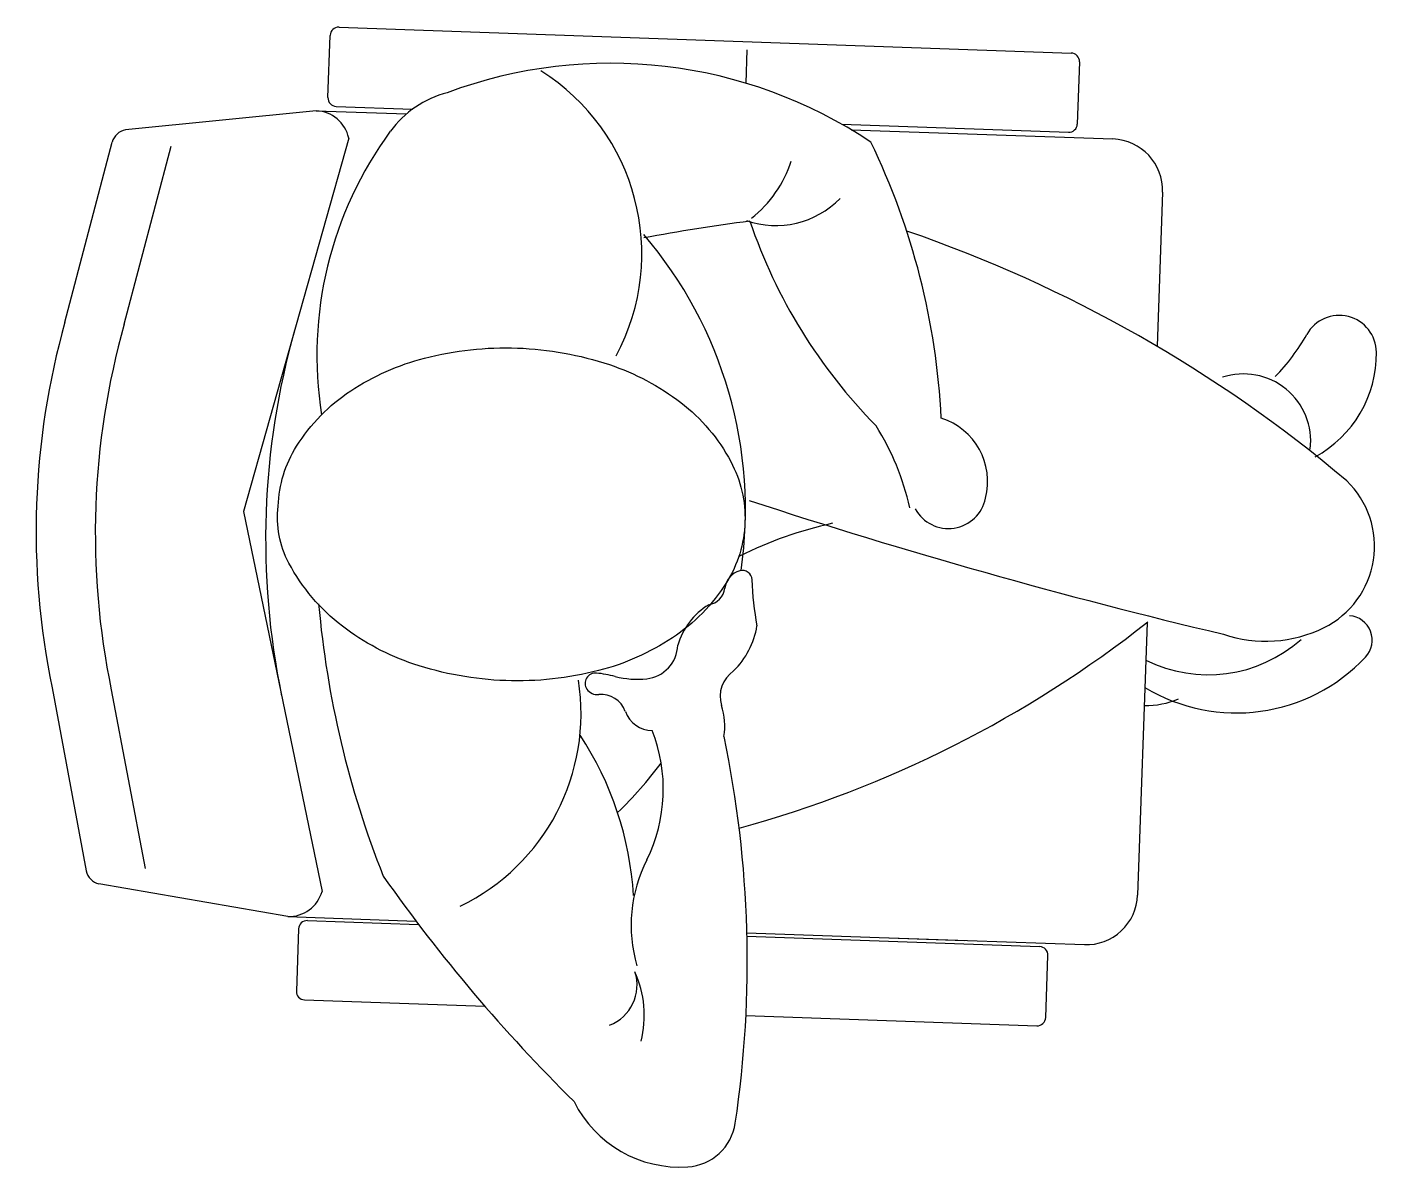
# Model space of a CAD drawing. Header units: metres. Extents: x 1905 to 1922.2, y 1773.7 to 1790.9.
# Drawn here: x 1910.794 to 1911.582, y 1774.632 to 1775.298 of the extents above; entities that cross this region are included whole.
import ezdxf

# ---------------------------------------------------------------- set-up
doc = ezdxf.new("R2010")
doc.units = ezdxf.units.M

# ---------------------------------------------------------------- blocks, each defined once
blk = doc.blocks.new('man_top_7')
for p, q in [((-0.26658, 0.24173), (-0.26529, 0.27794)), ((-0.26012, 0.28276), (0.1669, 0.26765)), ((-0.02276, 0.25003), (-0.02207, 0.2695)), ((0.17172, 0.26248), (0.17044, 0.22626)), ((-0.26175, 0.23655), (-0.21718, 0.23497)), ((-0.27337, 0.23398), (-0.3846, 0.22286)), ((-0.27337, 0.23398), (-0.2208, 0.23212)), ((0.03308, 0.22612), (0.16526, 0.22144)), ((0.03853, 0.22295), (0.19118, 0.21755)), ((-0.41993, 0.11072), (-0.39248, 0.21573)), ((-0.38539, 0.10949), (-0.35795, 0.21341)), ((-0.25449, 0.21804), (-0.31582, 0.00033)), ((0.2201, 0.1865), (0.21692, 0.09669)), ((-0.31582, 0.00033), (-0.27003, -0.22116)), ((0.21123, -0.06425), (0.20561, -0.22324)), ((-0.42747, -0.10241), (-0.40751, -0.2091)), ((-0.39293, -0.10363), (-0.37319, -0.20768)), ((-0.28999, -0.23573), (-0.40015, -0.21677)), ((-0.28999, -0.23573), (-0.21525, -0.23837)), ((-0.28372, -0.24297), (-0.285, -0.27918)), ((-0.27855, -0.23815), (-0.21368, -0.24045)), ((-0.02226, -0.2452), (0.10461, -0.24969)), ((-0.02221, -0.24722), (0.14847, -0.25326)), ((0.06098, -0.24814), (0.17456, -0.25216)), ((0.15201, -0.29464), (0.15329, -0.25843)), ((-0.28018, -0.28436), (-0.17506, -0.28808)), ((-0.02281, -0.29346), (0.14683, -0.29947))]:
    blk.add_line(p, q)
blk.add_lwpolyline([(-0.16293, -0.09825, -0.071851), (-0.21655, -0.08856, -0.083199), (-0.25818, -0.06645, -0.106688), (-0.2894, -0.02967, -0.154342), (-0.29562, 0.00352, -0.132444), (-0.28486, 0.03844, -0.106688), (-0.25333, 0.07067, -0.083199), (-0.21024, 0.08978, -0.071851), (-0.15607, 0.09566, -0.071851), (-0.10245, 0.08597, -0.083199), (-0.06083, 0.06386, -0.106688), (-0.03164, 0.02949, -0.132444), (-0.02339, -0.00611, -0.132444), (-0.03414, -0.04104, -0.106688), (-0.06568, -0.07326, -0.083199), (-0.10876, -0.09238, -0.071851)], format="xyb", close=True)
for centre, radius, start, end in [((-0.2603, 0.27776), 0.005, 87.97387, 177.97387), ((-0.10171, -0.01154), 0.27322, 56.2658, 110.40892), ((0.16672, 0.26265), 0.005, 357.97387, 87.97387), ((-0.20953, 0.15065), 0.12599, 331.79424, 57.80071), ((-0.18186, 0.18647), 0.06, 104.60297, 143.67216), ((-0.26158, 0.24155), 0.005, 177.97387, 267.97387), ((-0.27408, 0.21399), 0.02, 11.68084, 87.97387), ((-0.38285, 0.21301), 0.01, 100.04527, 164.26691), ((-0.05275, 0.09153), 0.22026, 143.67216, 189.07079), ((0.16544, 0.22644), 0.005, 267.97387, 357.97387), ((-0.32454, 0.03434), 0.41614, 2.81385, 25.83354), ((0.19012, 0.18756), 0.03, 357.97387, 87.97387), ((-0.06196, 0.22554), 0.06878, 308.04533, 342.31833), ((-0.00544, 0.21942), 0.05234, 250.90184, 315.75604), ((0.11391, -0.88482), 1.06294, 97.26456, 100.64525), ((0.27702, 0.27079), 0.31427, 198.7856, 224.54995), ((-0.26943, 0.00143), 0.24635, 351.71576, 40.61708), ((-0.18862, -0.5923), 0.79948, 49.7849, 71.05582), ((0.01321, -0.01131), 0.45, 164.26691, 191.68084), ((0.32316, 0.09296), 0.0217, 0.70094, 150.73475), ((0.04775, -0.01253), 0.45, 164.26691, 191.68084), ((0.14708, -0.01604), 0.45, 164.26691, 191.68084), ((0.20283, 0.16039), 0.11624, 315.57449, 330.73475), ((0.27641, 0.09238), 0.06845, 298.48022, 0.70094), ((0.26739, 0.04143), 0.03915, 353.16328, 108.33352), ((-0.07293, -0.02937), 0.14908, 12.36658, 32.31549), ((0.07945, 0.01785), 0.03871, 345.46602, 72.48174), ((0.29085, -0.01989), 0.05292, 296.32631, 46.04893), ((0.09527, 0.01255), 0.0221, 208.88861, 348.47799), ((1.04389, 3.25483), 3.41813, 251.84787, 256.66683), ((0.07868, -0.23779), 0.23683, 102.42887, 116.37898), ((-0.02318, -0.04579), 0.01201, 105.3118, 172.96289), ((-0.02487, -0.03961), 0.00559, 1.49655, 105.3118), ((-0.04613, -0.04296), 0.01112, 278.48378, 352.96289), ((0.14558, -0.03515), 0.16493, 181.49655, 190.88208), ((0.28917, -0.00409), 0.56334, 185.03283, 201.68254), ((-0.02351, -0.08872), 0.0406, 121.12344, 164.13524), ((0.32815, -0.07468), 0.0143, 316.78497, 85.82773), ((-0.06397, -0.05829), 0.04827, 314.72502, 350.45966), ((-0.20477, 0.46458), 0.67284, 285.34026, 308.23388), ((0.28035, 0.00132), 0.07659, 251.16331, 296.32631), ((-0.08286, -0.07695), 0.02031, 276.10461, 358.11972), ((0.24678, -0.01335), 0.08145, 243.51517, 311.63192), ((0.26324, -0.0137), 0.10336, 238.91894, 316.78497), ((-0.11065, -0.09978), 0.00597, 84.1816, 214.51084), ((-0.11759, -0.16783), 0.07438, 75.53532, 84.1816), ((-0.02006, -0.10737), 0.01782, 123.91828, 197.53569), ((-0.24367, -0.11742), 0.12469, 295.78488, 9.01124), ((-0.08617, -0.04602), 0.05142, 255.53532, 276.10461), ((-0.10944, -0.09894), 0.00745, 214.51084, 275.84399), ((-0.10717, -0.12113), 0.01486, 19.3908, 95.84399), ((0.21052, -0.06568), 0.04707, 268.77146, 293.6779), ((-0.07734, -0.11063), 0.01676, 199.3908, 269.57859), ((-0.07567, -0.12494), 0.04049, 351.61706, 17.53569), ((-0.27914, -0.23504), 0.19109, 3.44414, 33.36108), ((-0.16438, -0.16153), 0.09338, 333.80094, 21.43756), ((-0.66216, -0.26196), 0.64013, 351.53418, 11.81928), ((-0.26943, 0.00143), 0.24635, 314.20406, 323.16561), ((-0.00676, -0.24075), 0.08304, 152.76877, 196.5673), ((-0.39772, -0.20708), 0.01, 191.68083, 255.90247), ((0.55305, 0.3417), 0.96269, 215.12717, 225.38816), ((-0.28928, -0.21574), 0.02, 267.97387, 344.26691), ((0.17562, -0.22218), 0.03, 267.97387, 357.97387), ((-0.27873, -0.24315), 0.005, 87.97387, 177.97387), ((0.14829, -0.25826), 0.005, 357.97387, 87.97387), ((-0.11144, -0.27573), 0.02511, 291.06717, 18.09713), ((-0.14389, -0.29333), 0.06178, 345.8064, 24.28208), ((-0.28001, -0.27936), 0.005, 177.97387, 267.97387), ((0.14701, -0.29447), 0.005, 267.97387, 357.97387), ((-0.06121, -0.31274), 0.06912, 206.53146, 273.69469), ((-0.05869, -0.35178), 0.03, 273.69469, 351.53418)]:
    blk.add_arc(centre, radius, start, end)

msp = doc.modelspace()

# ---------------------------------------------------------------- block references
msp.add_blockref('man_top_7', (1911.23614, 1775.01531))

doc.saveas('drawing.dxf')
